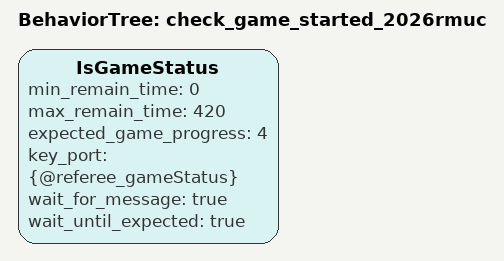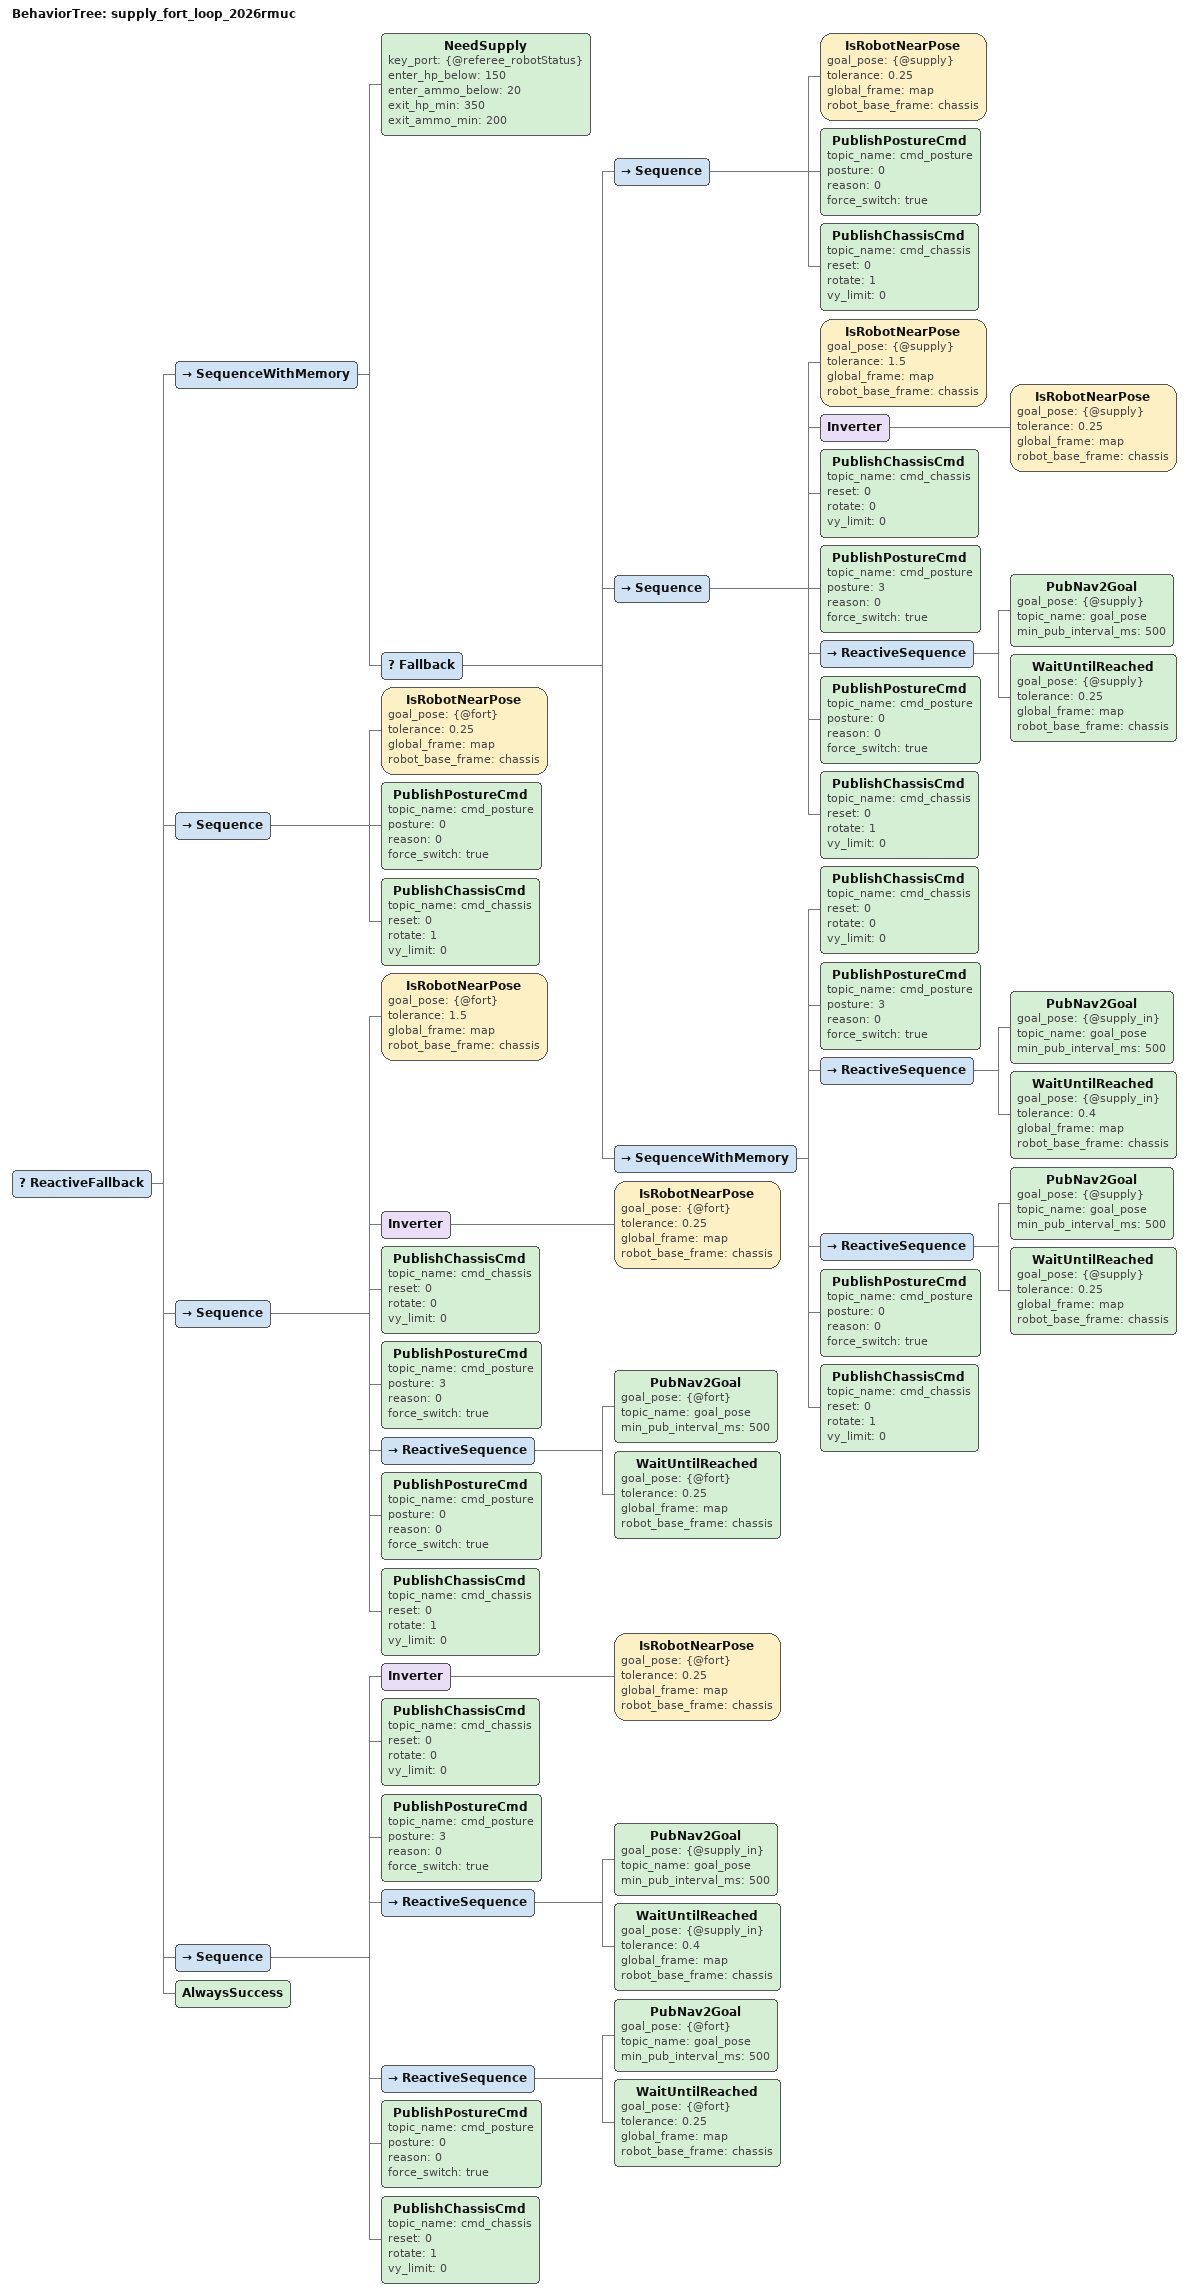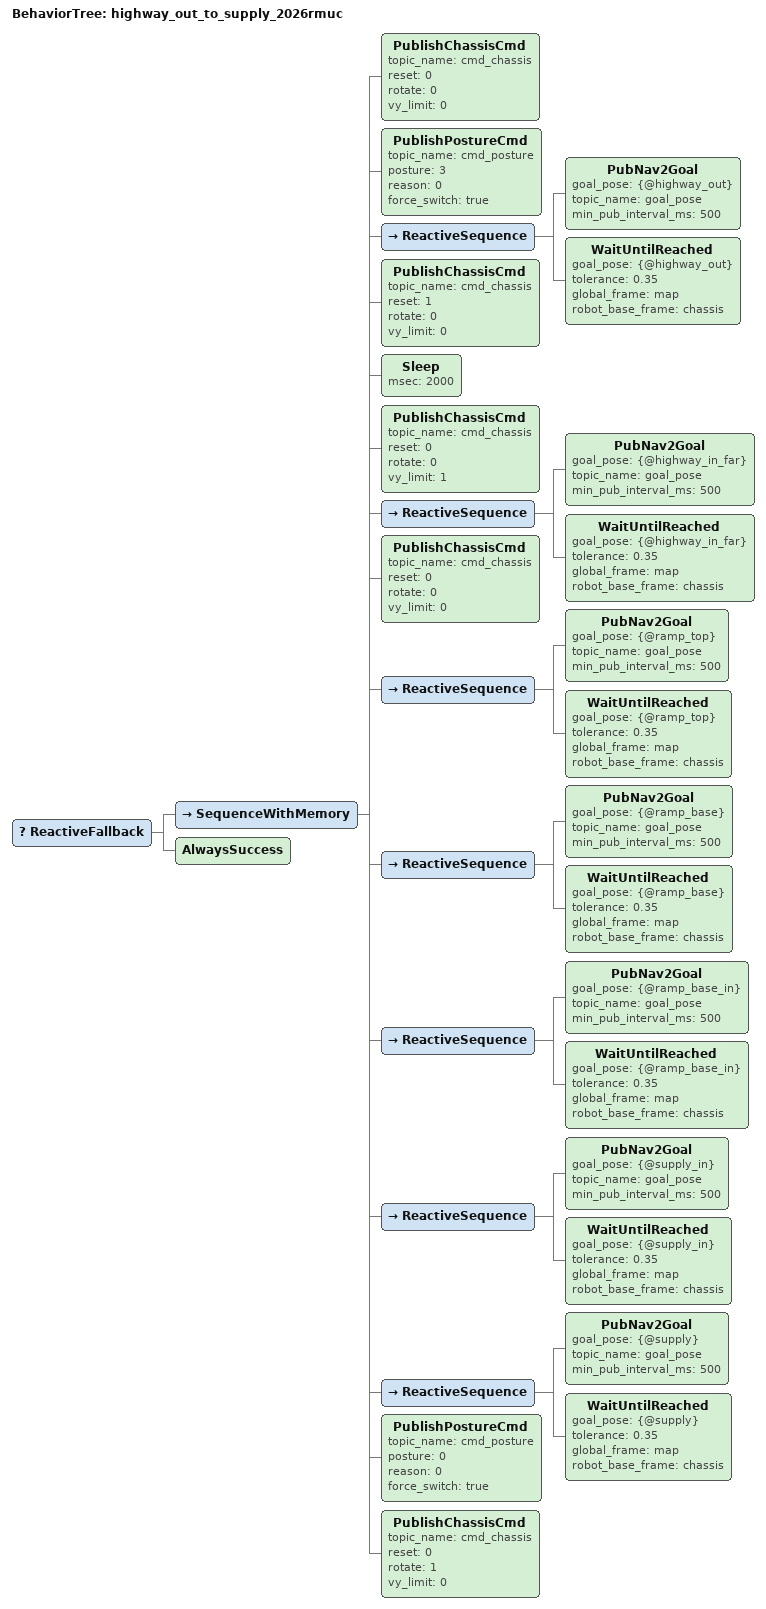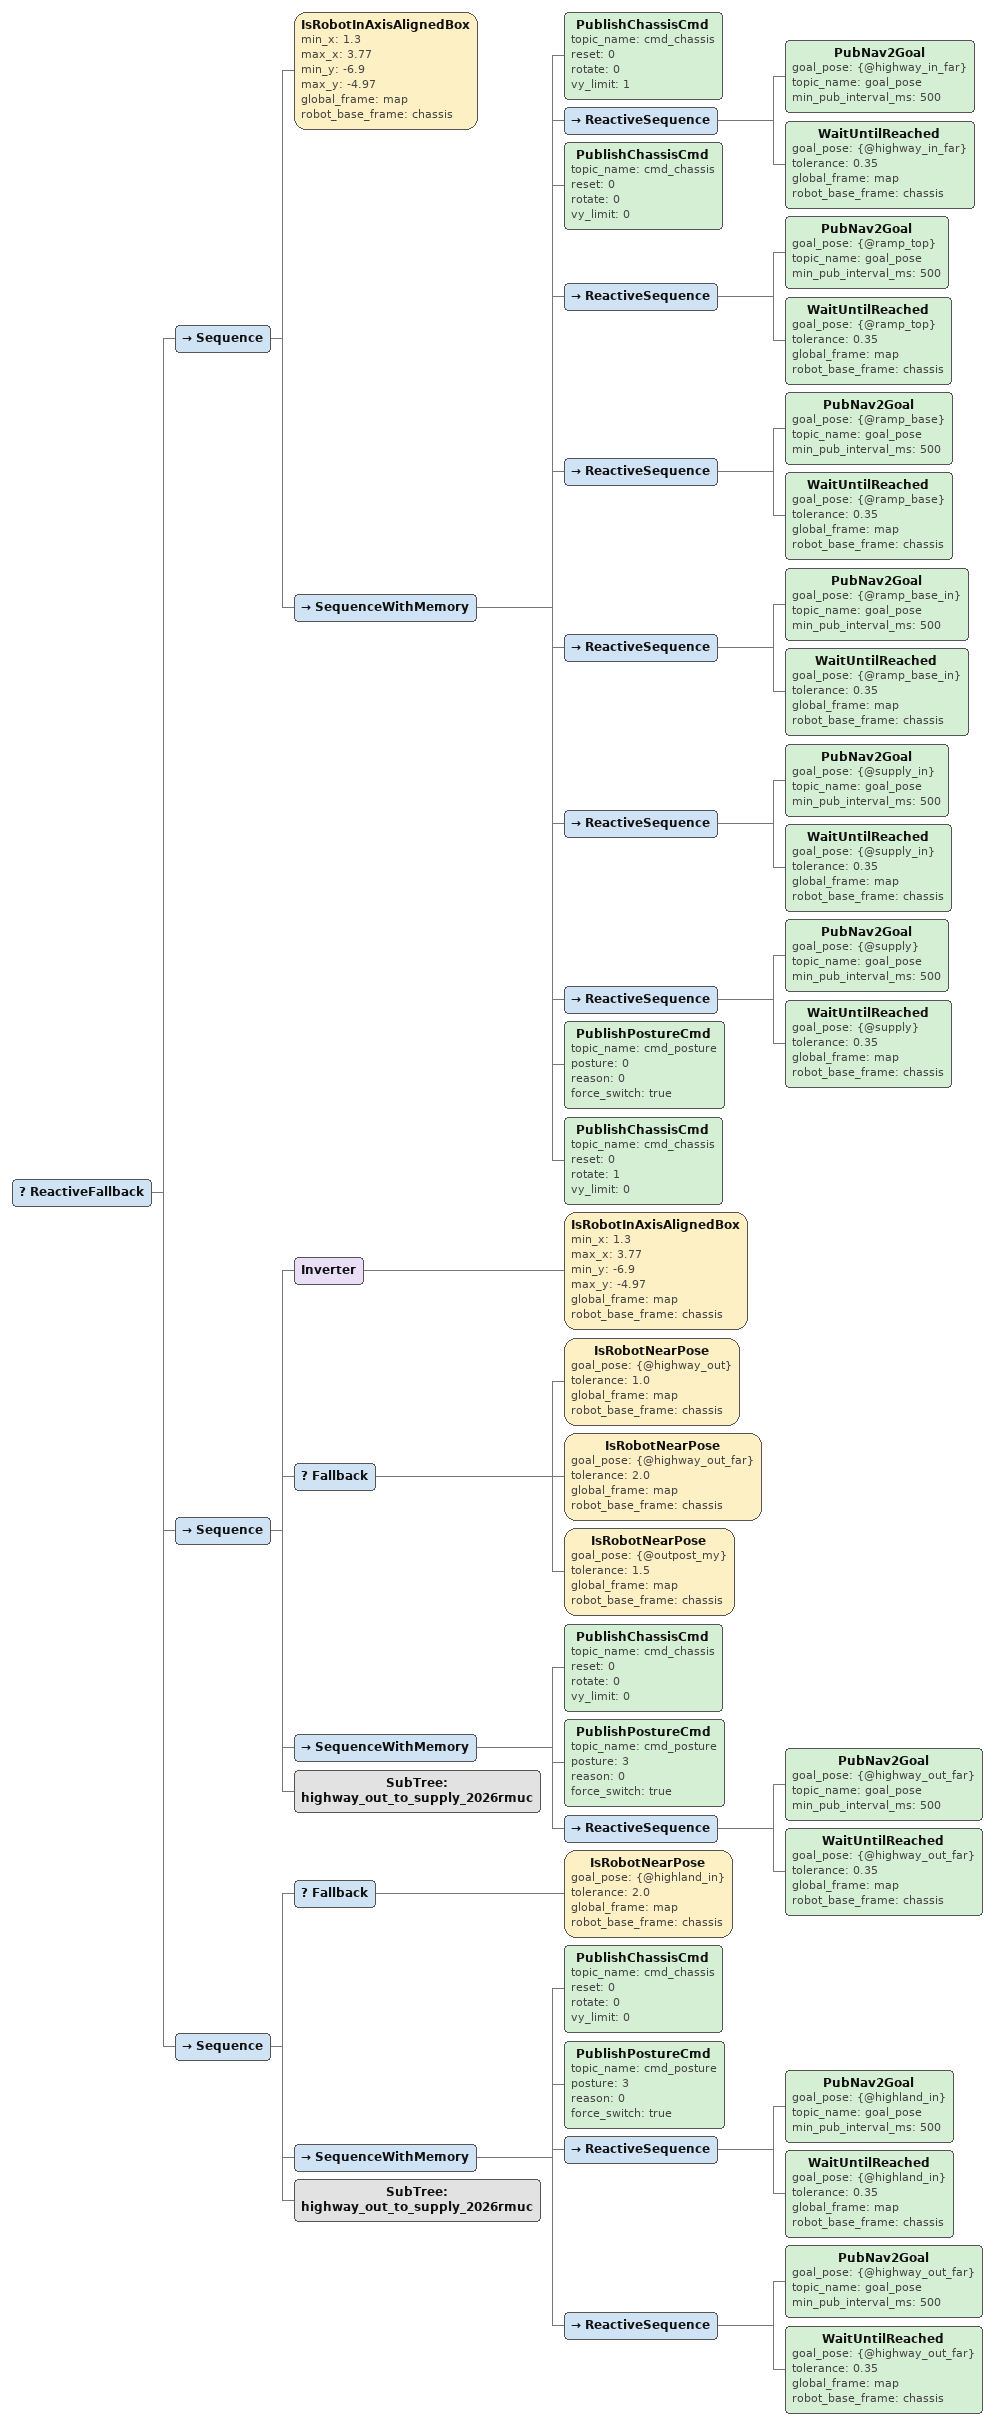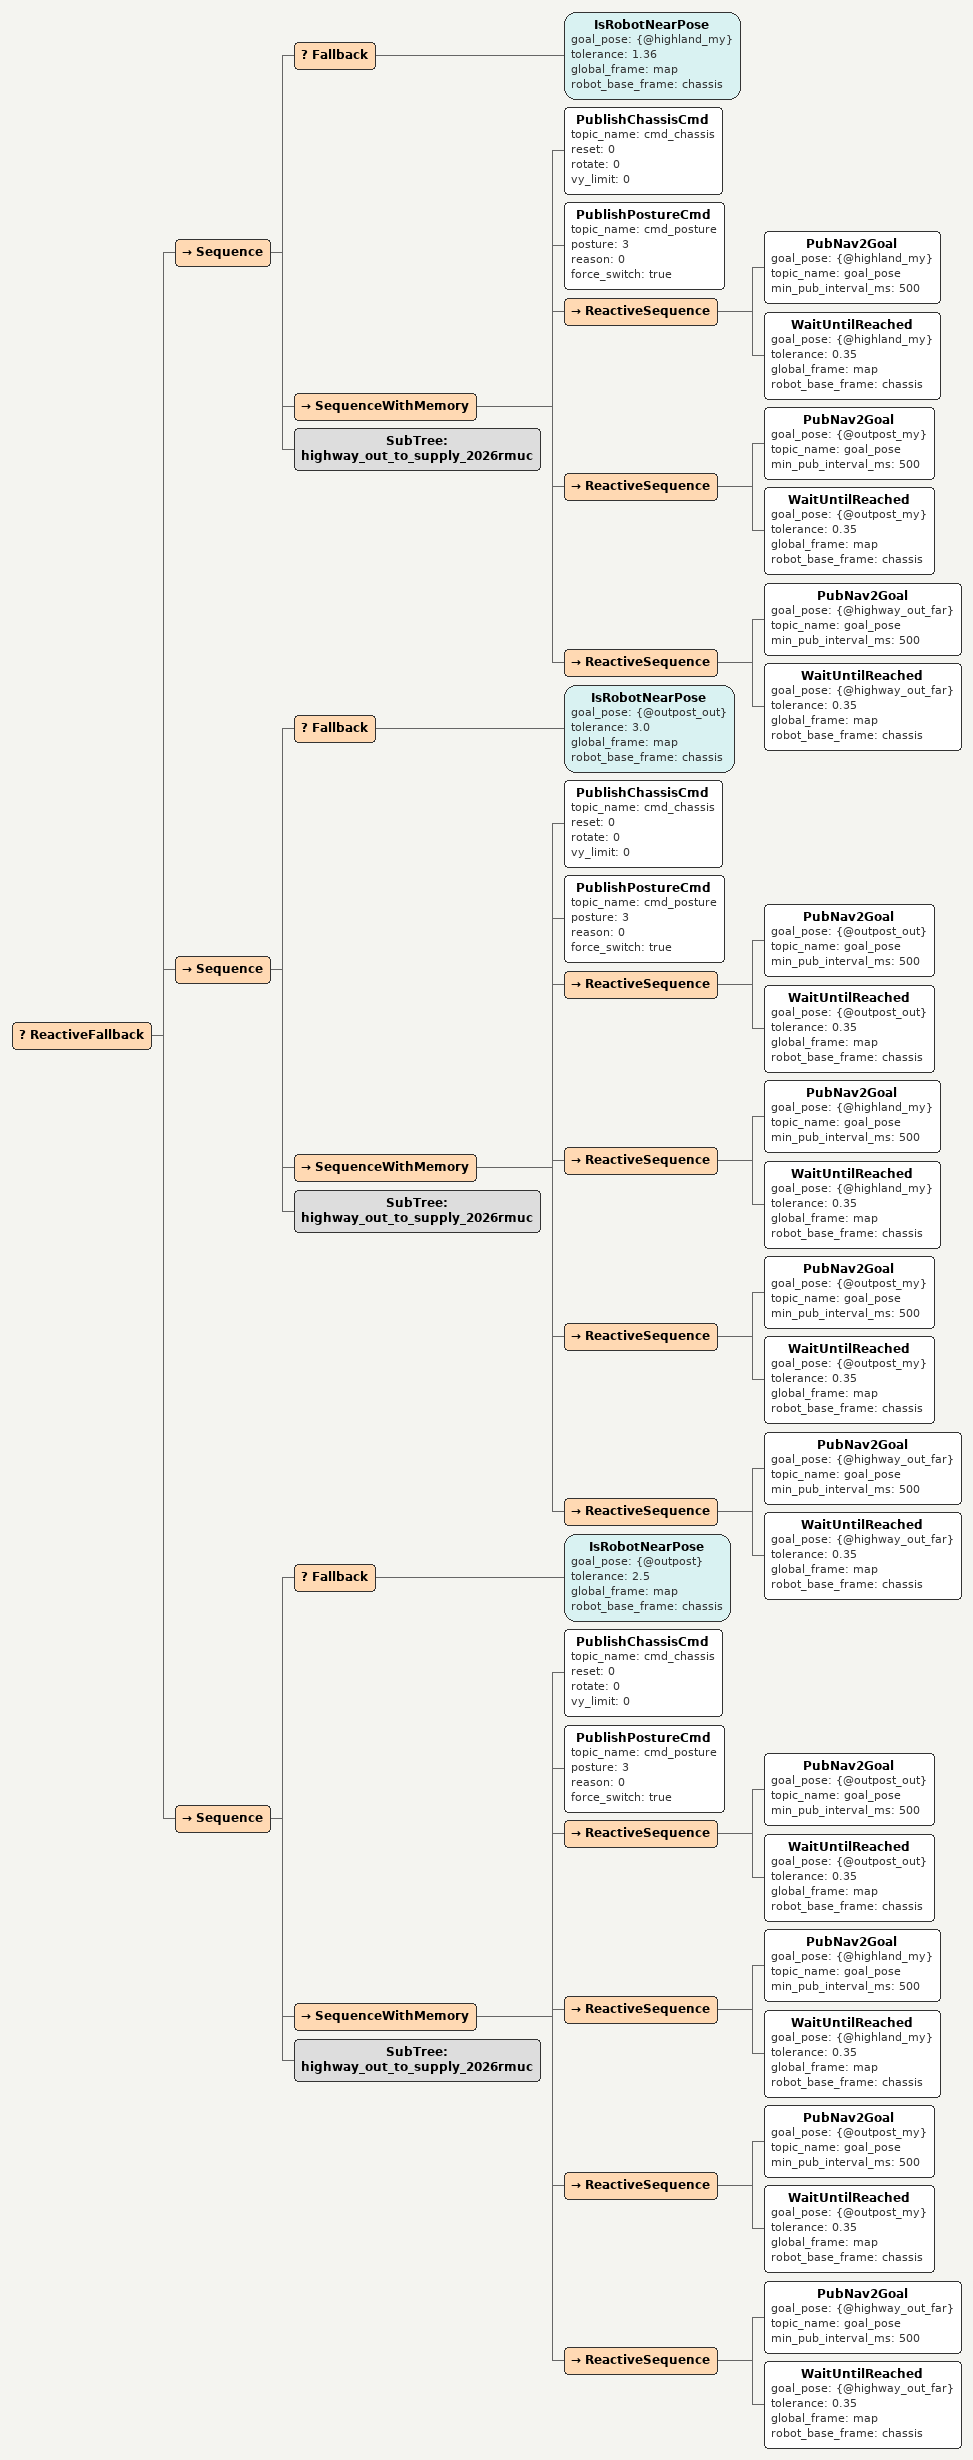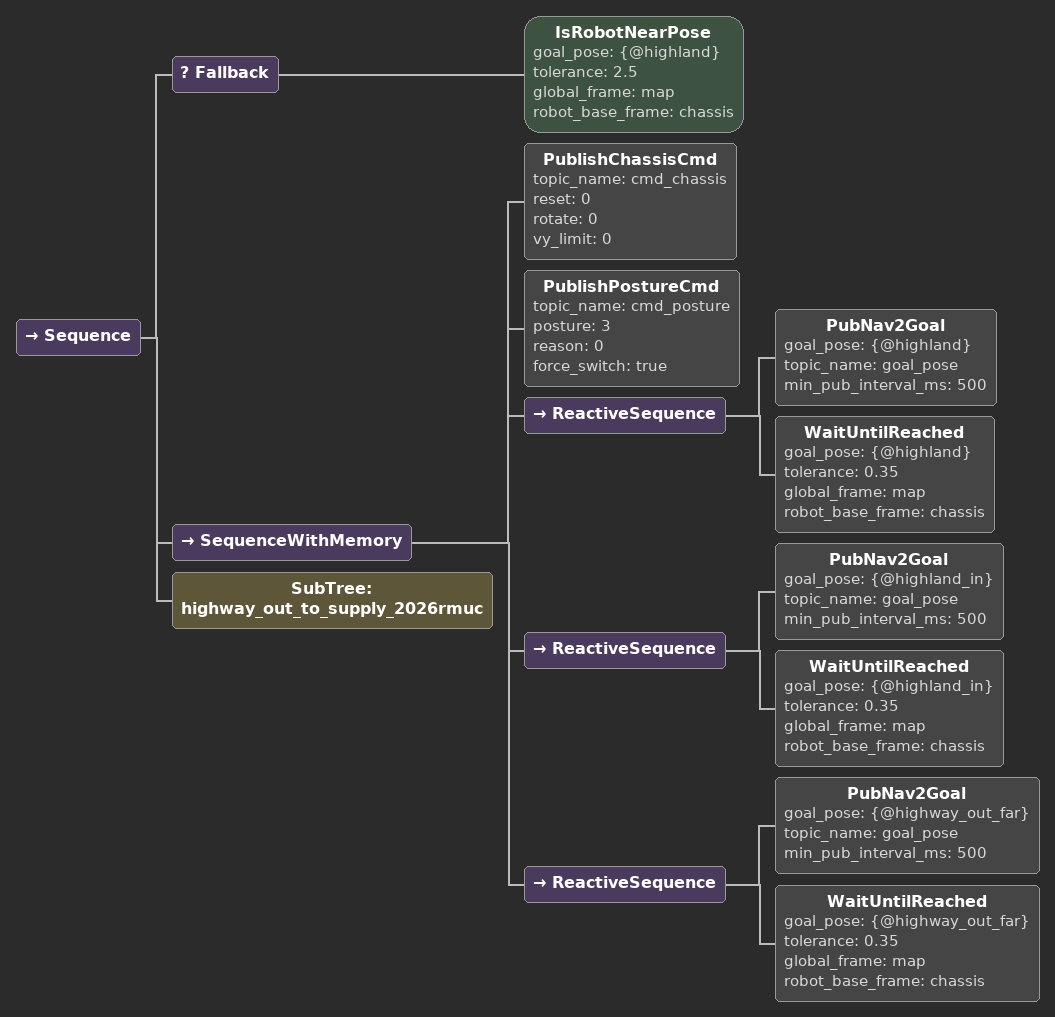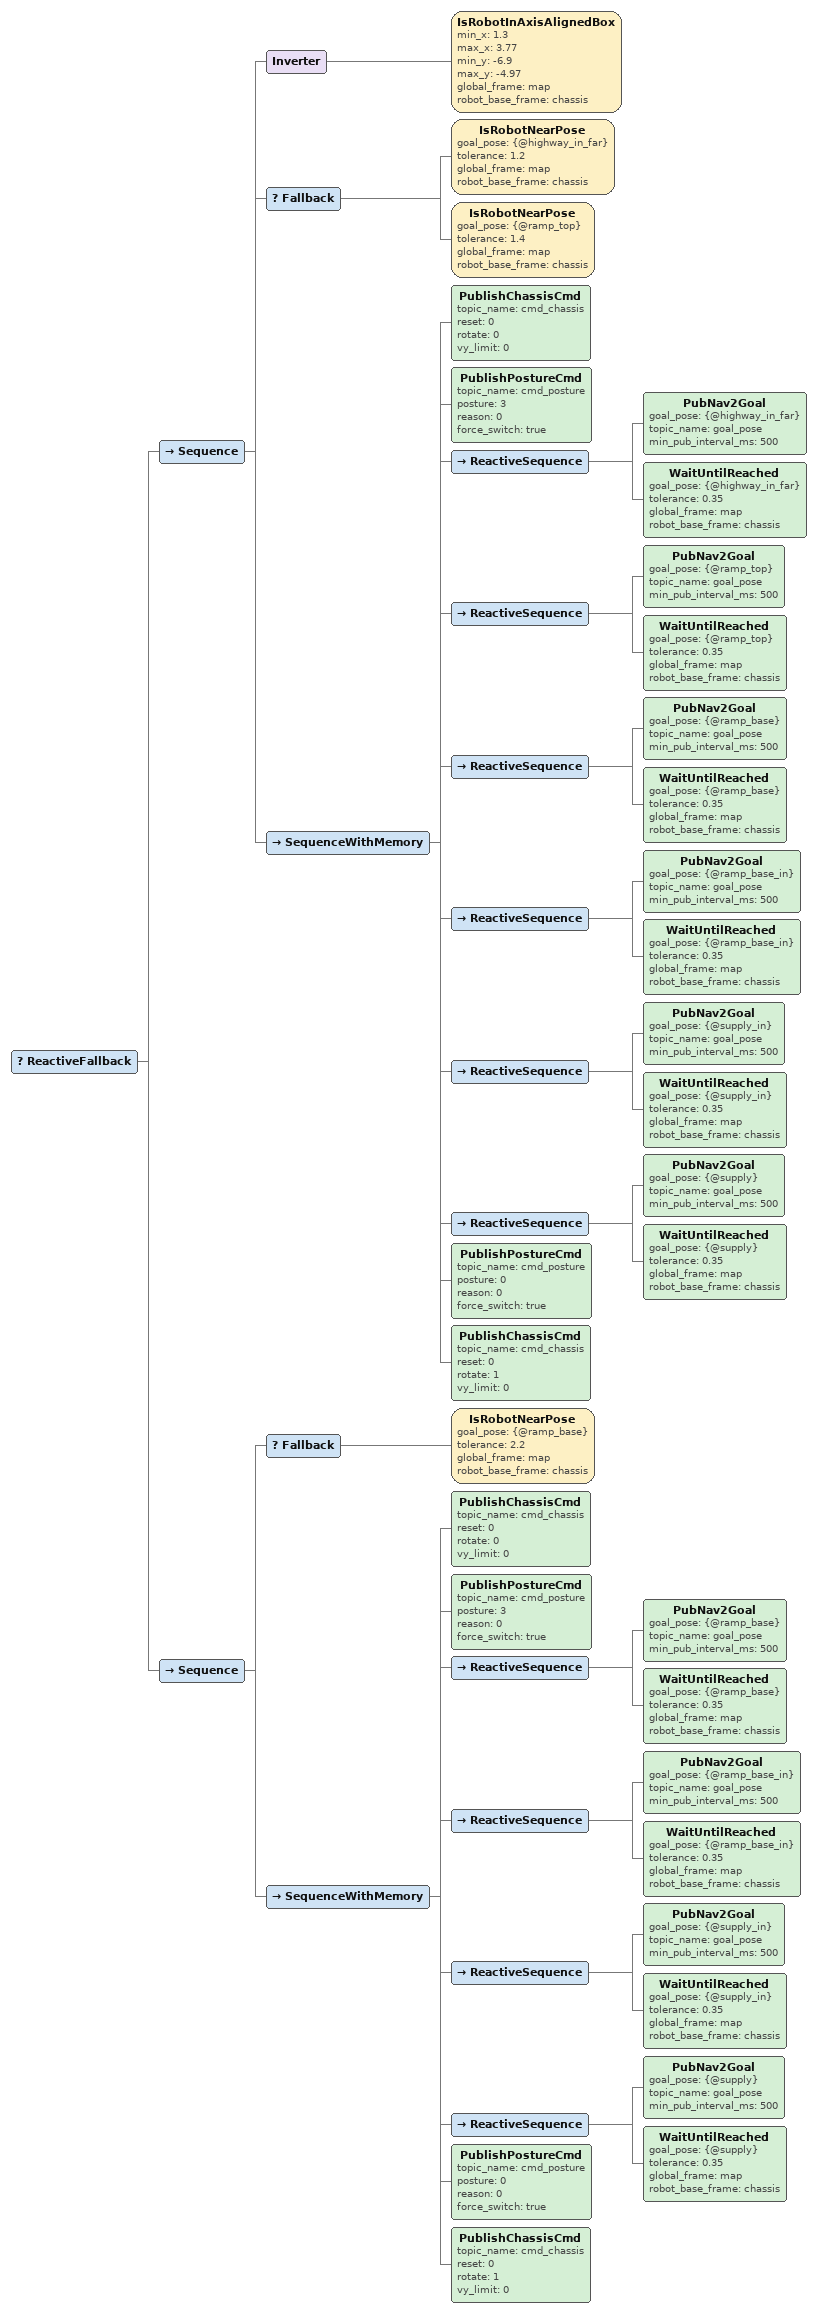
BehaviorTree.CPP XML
<BehaviorTree ID="check_game_started_2026rmuc">
	<IsGameStatus min_remain_time="0" max_remain_time="420" expected_game_progress="4" key_port="{@referee_gameStatus}" wait_for_message="true" wait_until_expected="true"/>
</BehaviorTree>

<BehaviorTree ID="supply_fort_loop_2026rmuc">
	<!-- 反应式选择，下一轮tick无论前面节点啥状态，都会从头tick,直到有一个成功 -->
	<ReactiveFallback>

		<!-- 低血低弹时持续占住回补分支，直到真的到补给区并补健康 -->
		<SequenceWithMemory>
			<NeedSupply key_port="{@referee_robotStatus}" enter_hp_below="150" enter_ammo_below="20" exit_hp_min="350" exit_ammo_min="200"/>
			<Fallback>
				<Sequence>
					<IsRobotNearPose goal_pose="{@supply}" tolerance="0.25" global_frame="map" robot_base_frame="chassis"/>
					<PublishPostureCmd topic_name="cmd_posture" posture="0" reason="0" force_switch="true"/>
					<PublishChassisCmd topic_name="cmd_chassis" reset="0" rotate="1" vy_limit="0"/>
				</Sequence>

				<!-- 已经进入补给区但被挤开时，直接重发补给区点 -->
				<Sequence>
					<IsRobotNearPose goal_pose="{@supply}" tolerance="1.5" global_frame="map" robot_base_frame="chassis"/>
					<Inverter>
						<IsRobotNearPose goal_pose="{@supply}" tolerance="0.25" global_frame="map" robot_base_frame="chassis"/>
					</Inverter>
					<PublishChassisCmd topic_name="cmd_chassis" reset="0" rotate="0" vy_limit="0"/>
					<PublishPostureCmd topic_name="cmd_posture" posture="3" reason="0" force_switch="true"/>
					<ReactiveSequence>
						<PubNav2Goal goal_pose="{@supply}" topic_name="goal_pose" min_pub_interval_ms="500"/>
						<WaitUntilReached goal_pose="{@supply}" tolerance="0.25" global_frame="map" robot_base_frame="chassis"/>
					</ReactiveSequence>
					<PublishPostureCmd topic_name="cmd_posture" posture="0" reason="0" force_switch="true"/>
					<PublishChassisCmd topic_name="cmd_chassis" reset="0" rotate="1" vy_limit="0"/>
				</Sequence>

				<!-- 不在以上位置，则执行堡垒-补给区入口-补给区 -->
				<SequenceWithMemory>
					<PublishChassisCmd topic_name="cmd_chassis" reset="0" rotate="0" vy_limit="0"/>
					<PublishPostureCmd topic_name="cmd_posture" posture="3" reason="0" force_switch="true"/>
					<ReactiveSequence>
						<PubNav2Goal goal_pose="{@supply_in}" topic_name="goal_pose" min_pub_interval_ms="500"/>
						<WaitUntilReached goal_pose="{@supply_in}" tolerance="0.4" global_frame="map" robot_base_frame="chassis"/>
					</ReactiveSequence>
					<ReactiveSequence>
						<PubNav2Goal goal_pose="{@supply}" topic_name="goal_pose" min_pub_interval_ms="500"/>
						<WaitUntilReached goal_pose="{@supply}" tolerance="0.25" global_frame="map" robot_base_frame="chassis"/>
					</ReactiveSequence>
					<PublishPostureCmd topic_name="cmd_posture" posture="0" reason="0" force_switch="true"/>
					<PublishChassisCmd topic_name="cmd_chassis" reset="0" rotate="1" vy_limit="0"/>
				</SequenceWithMemory>
			</Fallback>
		</SequenceWithMemory>

		<!-- 已经站上堡垒或仅有轻微扰动时，保持驻守，不要立刻触发重占振荡 -->
		<Sequence>
			<IsRobotNearPose goal_pose="{@fort}" tolerance="0.25" global_frame="map" robot_base_frame="chassis"/>
			<PublishPostureCmd topic_name="cmd_posture" posture="0" reason="0" force_switch="true"/>
			<PublishChassisCmd topic_name="cmd_chassis" reset="0" rotate="1" vy_limit="0"/>
		</Sequence>

		<!-- 已经进入堡垒作战区但被挤开时，直接重发堡垒点，不回退到补给区侧首点 -->
		<Sequence>
			<IsRobotNearPose goal_pose="{@fort}" tolerance="1.5" global_frame="map" robot_base_frame="chassis"/>
			<Inverter>
				<IsRobotNearPose goal_pose="{@fort}" tolerance="0.25" global_frame="map" robot_base_frame="chassis"/>
			</Inverter>
			<PublishChassisCmd topic_name="cmd_chassis" reset="0" rotate="0" vy_limit="0"/>
			<PublishPostureCmd topic_name="cmd_posture" posture="3" reason="0" force_switch="true"/>
			<ReactiveSequence>
				<PubNav2Goal goal_pose="{@fort}" topic_name="goal_pose" min_pub_interval_ms="500"/>
				<WaitUntilReached goal_pose="{@fort}" tolerance="0.25" global_frame="map" robot_base_frame="chassis"/>
			</ReactiveSequence>
			<PublishPostureCmd topic_name="cmd_posture" posture="0" reason="0" force_switch="true"/>
			<PublishChassisCmd topic_name="cmd_chassis" reset="0" rotate="1" vy_limit="0"/>
		</Sequence>

		<!-- 补给区去堡垒逐点序列（高血高弹出发），每次都先重发补给区入口，避免回血后跳过首点 -->
		<Sequence>
			<Inverter>
				<IsRobotNearPose goal_pose="{@fort}" tolerance="0.25" global_frame="map" robot_base_frame="chassis"/>
			</Inverter>
			<PublishChassisCmd topic_name="cmd_chassis" reset="0" rotate="0" vy_limit="0"/>
			<PublishPostureCmd topic_name="cmd_posture" posture="3" reason="0" force_switch="true"/>
			<ReactiveSequence>
				<PubNav2Goal goal_pose="{@supply_in}" topic_name="goal_pose" min_pub_interval_ms="500"/>
				<WaitUntilReached goal_pose="{@supply_in}" tolerance="0.4" global_frame="map" robot_base_frame="chassis"/>
			</ReactiveSequence>
			<ReactiveSequence>
				<PubNav2Goal goal_pose="{@fort}" topic_name="goal_pose" min_pub_interval_ms="500"/>
				<WaitUntilReached goal_pose="{@fort}" tolerance="0.25" global_frame="map" robot_base_frame="chassis"/>
			</ReactiveSequence>
			<PublishPostureCmd topic_name="cmd_posture" posture="0" reason="0" force_switch="true"/>
			<PublishChassisCmd topic_name="cmd_chassis" reset="0" rotate="1" vy_limit="0"/>
		</Sequence>

		<!-- 保底选择成功，导致无限循环 -->
		<AlwaysSuccess/>
	</ReactiveFallback>
</BehaviorTree>

<BehaviorTree ID="highway_out_to_supply_2026rmuc">
	<!-- 反应式选择，下一轮tick无论前面节点啥状态，都会从头tick,直到有一个成功 -->
	<ReactiveFallback>
		<SequenceWithMemory>
			<!-- 导航前先关小陀螺发布移动姿态（3） -->
			<PublishChassisCmd topic_name="cmd_chassis" reset="0" rotate="0" vy_limit="0"/>
			<PublishPostureCmd topic_name="cmd_posture" posture="3" reason="0" force_switch="true"/>
			<ReactiveSequence>
				<PubNav2Goal goal_pose="{@highway_out}" topic_name="goal_pose" min_pub_interval_ms="500"/>
				<WaitUntilReached goal_pose="{@highway_out}" tolerance="0.35" global_frame="map" robot_base_frame="chassis"/>
			</ReactiveSequence>
			<!-- 公路出口-公路入口侧远处，先底盘复位2秒，再限制vy速度，出去后恢复速度 -->
			<PublishChassisCmd topic_name="cmd_chassis" reset="1" rotate="0" vy_limit="0"/>
			<Sleep msec="2000"/>
			<PublishChassisCmd topic_name="cmd_chassis" reset="0" rotate="0" vy_limit="1"/>
			<ReactiveSequence>
				<PubNav2Goal goal_pose="{@highway_in_far}" topic_name="goal_pose" min_pub_interval_ms="500"/>
				<WaitUntilReached goal_pose="{@highway_in_far}" tolerance="0.35" global_frame="map" robot_base_frame="chassis"/>
			</ReactiveSequence>
			<PublishChassisCmd topic_name="cmd_chassis" reset="0" rotate="0" vy_limit="0"/>
			<!-- 公路入口侧远处-斜坡坡顶-斜坡坡底-斜坡坡底入口-补给区入口-补给区 -->
			<ReactiveSequence>
				<PubNav2Goal goal_pose="{@ramp_top}" topic_name="goal_pose" min_pub_interval_ms="500"/>
				<WaitUntilReached goal_pose="{@ramp_top}" tolerance="0.35" global_frame="map" robot_base_frame="chassis"/>
			</ReactiveSequence>
			<ReactiveSequence>
				<PubNav2Goal goal_pose="{@ramp_base}" topic_name="goal_pose" min_pub_interval_ms="500"/>
				<WaitUntilReached goal_pose="{@ramp_base}" tolerance="0.35" global_frame="map" robot_base_frame="chassis"/>
			</ReactiveSequence>
			<ReactiveSequence>
				<PubNav2Goal goal_pose="{@ramp_base_in}" topic_name="goal_pose" min_pub_interval_ms="500"/>
				<WaitUntilReached goal_pose="{@ramp_base_in}" tolerance="0.35" global_frame="map" robot_base_frame="chassis"/>
			</ReactiveSequence>
			<ReactiveSequence>
				<PubNav2Goal goal_pose="{@supply_in}" topic_name="goal_pose" min_pub_interval_ms="500"/>
				<WaitUntilReached goal_pose="{@supply_in}" tolerance="0.35" global_frame="map" robot_base_frame="chassis"/>
			</ReactiveSequence>
			<ReactiveSequence>
				<PubNav2Goal goal_pose="{@supply}" topic_name="goal_pose" min_pub_interval_ms="500"/>
				<WaitUntilReached goal_pose="{@supply}" tolerance="0.35" global_frame="map" robot_base_frame="chassis"/>
			</ReactiveSequence>
			<PublishPostureCmd topic_name="cmd_posture" posture="0" reason="0" force_switch="true"/>
			<PublishChassisCmd topic_name="cmd_chassis" reset="0" rotate="1" vy_limit="0"/>
		</SequenceWithMemory>
		<!-- 保底选择成功，导致无限循环 -->
		<AlwaysSuccess/>
	</ReactiveFallback>
</BehaviorTree>

<ReactiveFallback>
	<!-- 位于公路区间内时，不复位，只限制vy通过公路 -->
	<Sequence>
		<IsRobotInAxisAlignedBox min_x="1.3" max_x="3.77" min_y="-6.9" max_y="-4.97" global_frame="map" robot_base_frame="chassis"/>
		<SequenceWithMemory>
			<PublishChassisCmd topic_name="cmd_chassis" reset="0" rotate="0" vy_limit="1"/>
			<ReactiveSequence>
				<PubNav2Goal goal_pose="{@highway_in_far}" topic_name="goal_pose" min_pub_interval_ms="500"/>
				<WaitUntilReached goal_pose="{@highway_in_far}" tolerance="0.35" global_frame="map" robot_base_frame="chassis"/>
			</ReactiveSequence>
			<PublishChassisCmd topic_name="cmd_chassis" reset="0" rotate="0" vy_limit="0"/>
			<ReactiveSequence>
				<PubNav2Goal goal_pose="{@ramp_top}" topic_name="goal_pose" min_pub_interval_ms="500"/>
				<WaitUntilReached goal_pose="{@ramp_top}" tolerance="0.35" global_frame="map" robot_base_frame="chassis"/>
			</ReactiveSequence>
			<ReactiveSequence>
				<PubNav2Goal goal_pose="{@ramp_base}" topic_name="goal_pose" min_pub_interval_ms="500"/>
				<WaitUntilReached goal_pose="{@ramp_base}" tolerance="0.35" global_frame="map" robot_base_frame="chassis"/>
			</ReactiveSequence>
			<ReactiveSequence>
				<PubNav2Goal goal_pose="{@ramp_base_in}" topic_name="goal_pose" min_pub_interval_ms="500"/>
				<WaitUntilReached goal_pose="{@ramp_base_in}" tolerance="0.35" global_frame="map" robot_base_frame="chassis"/>
			</ReactiveSequence>
			<ReactiveSequence>
				<PubNav2Goal goal_pose="{@supply_in}" topic_name="goal_pose" min_pub_interval_ms="500"/>
				<WaitUntilReached goal_pose="{@supply_in}" tolerance="0.35" global_frame="map" robot_base_frame="chassis"/>
			</ReactiveSequence>
			<ReactiveSequence>
				<PubNav2Goal goal_pose="{@supply}" topic_name="goal_pose" min_pub_interval_ms="500"/>
				<WaitUntilReached goal_pose="{@supply}" tolerance="0.35" global_frame="map" robot_base_frame="chassis"/>
			</ReactiveSequence>
			<PublishPostureCmd topic_name="cmd_posture" posture="0" reason="0" force_switch="true"/>
			<PublishChassisCmd topic_name="cmd_chassis" reset="0" rotate="1" vy_limit="0"/>
		</SequenceWithMemory>
	</Sequence>

	<!-- 不位于公路中间，位于公路出口/公路出口远处/我方前哨；公路出口远处-公路回补给区-->
	<Sequence>
		<Inverter>
			<IsRobotInAxisAlignedBox min_x="1.3" max_x="3.77" min_y="-6.9" max_y="-4.97" global_frame="map" robot_base_frame="chassis"/>
		</Inverter>
		<Fallback>
			<IsRobotNearPose goal_pose="{@highway_out}" tolerance="1.0" global_frame="map" robot_base_frame="chassis"/>
			<IsRobotNearPose goal_pose="{@highway_out_far}" tolerance="2.0" global_frame="map" robot_base_frame="chassis"/>
			<IsRobotNearPose goal_pose="{@outpost_my}" tolerance="1.5" global_frame="map" robot_base_frame="chassis"/>
		</Fallback>
		<SequenceWithMemory>
			<PublishChassisCmd topic_name="cmd_chassis" reset="0" rotate="0" vy_limit="0"/>
			<PublishPostureCmd topic_name="cmd_posture" posture="3" reason="0" force_switch="true"/>
			<ReactiveSequence>
				<PubNav2Goal goal_pose="{@highway_out_far}" topic_name="goal_pose" min_pub_interval_ms="500"/>
				<WaitUntilReached goal_pose="{@highway_out_far}" tolerance="0.35" global_frame="map" robot_base_frame="chassis"/>
			</ReactiveSequence>
		</SequenceWithMemory>
		<SubTree ID="highway_out_to_supply_2026rmuc"/>
	</Sequence>

	<!-- 位于高地入口附近；高地入口-公路出口远处-公路回补给区-->
	<Sequence>
		<Fallback>
			<IsRobotNearPose goal_pose="{@highland_in}" tolerance="2.0" global_frame="map" robot_base_frame="chassis"/>
		</Fallback>
		<SequenceWithMemory>
			<PublishChassisCmd topic_name="cmd_chassis" reset="0" rotate="0" vy_limit="0"/>
			<PublishPostureCmd topic_name="cmd_posture" posture="3" reason="0" force_switch="true"/>
			<ReactiveSequence>
				<PubNav2Goal goal_pose="{@highland_in}" topic_name="goal_pose" min_pub_interval_ms="500"/>
				<WaitUntilReached goal_pose="{@highland_in}" tolerance="0.35" global_frame="map" robot_base_frame="chassis"/>
			</ReactiveSequence>
			<ReactiveSequence>
				<PubNav2Goal goal_pose="{@highway_out_far}" topic_name="goal_pose" min_pub_interval_ms="500"/>
				<WaitUntilReached goal_pose="{@highway_out_far}" tolerance="0.35" global_frame="map" robot_base_frame="chassis"/>
			</ReactiveSequence>
		</SequenceWithMemory>
		<SubTree ID="highway_out_to_supply_2026rmuc"/>
	</Sequence>
</ReactiveFallback>

<ReactiveFallback>
	<!-- 位于我方高地附近；我方高地-我方前哨-公路出口远处-公路回补给区 -->
	<Sequence>
		<Fallback>
			<IsRobotNearPose goal_pose="{@highland_my}" tolerance="1.36" global_frame="map" robot_base_frame="chassis"/>
		</Fallback>
		<SequenceWithMemory>
			<PublishChassisCmd topic_name="cmd_chassis" reset="0" rotate="0" vy_limit="0"/>
			<PublishPostureCmd topic_name="cmd_posture" posture="3" reason="0" force_switch="true"/>
			<ReactiveSequence>
				<PubNav2Goal goal_pose="{@highland_my}" topic_name="goal_pose" min_pub_interval_ms="500"/>
				<WaitUntilReached goal_pose="{@highland_my}" tolerance="0.35" global_frame="map" robot_base_frame="chassis"/>
			</ReactiveSequence>
			<ReactiveSequence>
				<PubNav2Goal goal_pose="{@outpost_my}" topic_name="goal_pose" min_pub_interval_ms="500"/>
				<WaitUntilReached goal_pose="{@outpost_my}" tolerance="0.35" global_frame="map" robot_base_frame="chassis"/>
			</ReactiveSequence>
			<ReactiveSequence>
				<PubNav2Goal goal_pose="{@highway_out_far}" topic_name="goal_pose" min_pub_interval_ms="500"/>
				<WaitUntilReached goal_pose="{@highway_out_far}" tolerance="0.35" global_frame="map" robot_base_frame="chassis"/>
			</ReactiveSequence>
		</SequenceWithMemory>
		<SubTree ID="highway_out_to_supply_2026rmuc"/>
	</Sequence>

	<!-- 位于前哨出口附近；前哨出口-我方高地-我方前哨-公路出口远处-公路回补给区 -->
	<Sequence>
		<Fallback>
			<IsRobotNearPose goal_pose="{@outpost_out}" tolerance="3.0" global_frame="map" robot_base_frame="chassis"/>
		</Fallback>
		<SequenceWithMemory>
			<PublishChassisCmd topic_name="cmd_chassis" reset="0" rotate="0" vy_limit="0"/>
			<PublishPostureCmd topic_name="cmd_posture" posture="3" reason="0" force_switch="true"/>
			<ReactiveSequence>
				<PubNav2Goal goal_pose="{@outpost_out}" topic_name="goal_pose" min_pub_interval_ms="500"/>
				<WaitUntilReached goal_pose="{@outpost_out}" tolerance="0.35" global_frame="map" robot_base_frame="chassis"/>
			</ReactiveSequence>
			<ReactiveSequence>
				<PubNav2Goal goal_pose="{@highland_my}" topic_name="goal_pose" min_pub_interval_ms="500"/>
				<WaitUntilReached goal_pose="{@highland_my}" tolerance="0.35" global_frame="map" robot_base_frame="chassis"/>
			</ReactiveSequence>
			<ReactiveSequence>
				<PubNav2Goal goal_pose="{@outpost_my}" topic_name="goal_pose" min_pub_interval_ms="500"/>
				<WaitUntilReached goal_pose="{@outpost_my}" tolerance="0.35" global_frame="map" robot_base_frame="chassis"/>
			</ReactiveSequence>
			<ReactiveSequence>
				<PubNav2Goal goal_pose="{@highway_out_far}" topic_name="goal_pose" min_pub_interval_ms="500"/>
				<WaitUntilReached goal_pose="{@highway_out_far}" tolerance="0.35" global_frame="map" robot_base_frame="chassis"/>
			</ReactiveSequence>
		</SequenceWithMemory>
		<SubTree ID="highway_out_to_supply_2026rmuc"/>
	</Sequence>

	<!-- 位于前哨附近；前哨-前哨出口-我方高地-我方前哨-公路出口远处-公路回补给区 -->
	<Sequence>
		<Fallback>
			<IsRobotNearPose goal_pose="{@outpost}" tolerance="2.5" global_frame="map" robot_base_frame="chassis"/>
		</Fallback>
		<SequenceWithMemory>
			<PublishChassisCmd topic_name="cmd_chassis" reset="0" rotate="0" vy_limit="0"/>
			<PublishPostureCmd topic_name="cmd_posture" posture="3" reason="0" force_switch="true"/>
			<ReactiveSequence>
				<PubNav2Goal goal_pose="{@outpost_out}" topic_name="goal_pose" min_pub_interval_ms="500"/>
				<WaitUntilReached goal_pose="{@outpost_out}" tolerance="0.35" global_frame="map" robot_base_frame="chassis"/>
			</ReactiveSequence>
			<ReactiveSequence>
				<PubNav2Goal goal_pose="{@highland_my}" topic_name="goal_pose" min_pub_interval_ms="500"/>
				<WaitUntilReached goal_pose="{@highland_my}" tolerance="0.35" global_frame="map" robot_base_frame="chassis"/>
			</ReactiveSequence>
			<ReactiveSequence>
				<PubNav2Goal goal_pose="{@outpost_my}" topic_name="goal_pose" min_pub_interval_ms="500"/>
				<WaitUntilReached goal_pose="{@outpost_my}" tolerance="0.35" global_frame="map" robot_base_frame="chassis"/>
			</ReactiveSequence>
			<ReactiveSequence>
				<PubNav2Goal goal_pose="{@highway_out_far}" topic_name="goal_pose" min_pub_interval_ms="500"/>
				<WaitUntilReached goal_pose="{@highway_out_far}" tolerance="0.35" global_frame="map" robot_base_frame="chassis"/>
			</ReactiveSequence>
		</SequenceWithMemory>
		<SubTree ID="highway_out_to_supply_2026rmuc"/>
	</Sequence>
</ReactiveFallback>

<Sequence>
	<Fallback>
		<IsRobotNearPose goal_pose="{@highland}" tolerance="2.5" global_frame="map" robot_base_frame="chassis"/>
	</Fallback>
	<SequenceWithMemory>
		<PublishChassisCmd topic_name="cmd_chassis" reset="0" rotate="0" vy_limit="0"/>
		<PublishPostureCmd topic_name="cmd_posture" posture="3" reason="0" force_switch="true"/>
		<ReactiveSequence>
			<PubNav2Goal goal_pose="{@highland}" topic_name="goal_pose" min_pub_interval_ms="500"/>
			<WaitUntilReached goal_pose="{@highland}" tolerance="0.35" global_frame="map" robot_base_frame="chassis"/>
		</ReactiveSequence>
		<ReactiveSequence>
			<PubNav2Goal goal_pose="{@highland_in}" topic_name="goal_pose" min_pub_interval_ms="500"/>
			<WaitUntilReached goal_pose="{@highland_in}" tolerance="0.35" global_frame="map" robot_base_frame="chassis"/>
		</ReactiveSequence>
		<ReactiveSequence>
			<PubNav2Goal goal_pose="{@highway_out_far}" topic_name="goal_pose" min_pub_interval_ms="500"/>
			<WaitUntilReached goal_pose="{@highway_out_far}" tolerance="0.35" global_frame="map" robot_base_frame="chassis"/>
		</ReactiveSequence>
	</SequenceWithMemory>
	<SubTree ID="highway_out_to_supply_2026rmuc"/>
</Sequence>

<ReactiveFallback>
	<!-- 位于公路入口远处或斜坡顶部附近，公路入口远处-补给区 -->
	<Sequence>
		<Inverter>
			<IsRobotInAxisAlignedBox min_x="1.3" max_x="3.77" min_y="-6.9" max_y="-4.97" global_frame="map" robot_base_frame="chassis"/>
		</Inverter>
		<Fallback>
			<IsRobotNearPose goal_pose="{@highway_in_far}" tolerance="1.2" global_frame="map" robot_base_frame="chassis"/>
			<IsRobotNearPose goal_pose="{@ramp_top}" tolerance="1.4" global_frame="map" robot_base_frame="chassis"/>
		</Fallback>
		<SequenceWithMemory>
			<PublishChassisCmd topic_name="cmd_chassis" reset="0" rotate="0" vy_limit="0"/>
			<PublishPostureCmd topic_name="cmd_posture" posture="3" reason="0" force_switch="true"/>
			<ReactiveSequence>
				<PubNav2Goal goal_pose="{@highway_in_far}" topic_name="goal_pose" min_pub_interval_ms="500"/>
				<WaitUntilReached goal_pose="{@highway_in_far}" tolerance="0.35" global_frame="map" robot_base_frame="chassis"/>
			</ReactiveSequence>
			<ReactiveSequence>
				<PubNav2Goal goal_pose="{@ramp_top}" topic_name="goal_pose" min_pub_interval_ms="500"/>
				<WaitUntilReached goal_pose="{@ramp_top}" tolerance="0.35" global_frame="map" robot_base_frame="chassis"/>
			</ReactiveSequence>
			<ReactiveSequence>
				<PubNav2Goal goal_pose="{@ramp_base}" topic_name="goal_pose" min_pub_interval_ms="500"/>
				<WaitUntilReached goal_pose="{@ramp_base}" tolerance="0.35" global_frame="map" robot_base_frame="chassis"/>
			</ReactiveSequence>
			<ReactiveSequence>
				<PubNav2Goal goal_pose="{@ramp_base_in}" topic_name="goal_pose" min_pub_interval_ms="500"/>
				<WaitUntilReached goal_pose="{@ramp_base_in}" tolerance="0.35" global_frame="map" robot_base_frame="chassis"/>
			</ReactiveSequence>
			<ReactiveSequence>
				<PubNav2Goal goal_pose="{@supply_in}" topic_name="goal_pose" min_pub_interval_ms="500"/>
				<WaitUntilReached goal_pose="{@supply_in}" tolerance="0.35" global_frame="map" robot_base_frame="chassis"/>
			</ReactiveSequence>
			<ReactiveSequence>
				<PubNav2Goal goal_pose="{@supply}" topic_name="goal_pose" min_pub_interval_ms="500"/>
				<WaitUntilReached goal_pose="{@supply}" tolerance="0.35" global_frame="map" robot_base_frame="chassis"/>
			</ReactiveSequence>
			<PublishPostureCmd topic_name="cmd_posture" posture="0" reason="0" force_switch="true"/>
			<PublishChassisCmd topic_name="cmd_chassis" reset="0" rotate="1" vy_limit="0"/>
		</SequenceWithMemory>
	</Sequence>

	<!-- 位于坡底附近，坡底-补给区 -->
	<Sequence>
		<Fallback>
			<IsRobotNearPose goal_pose="{@ramp_base}" tolerance="2.2" global_frame="map" robot_base_frame="chassis"/>
		</Fallback>
		<SequenceWithMemory>
			<PublishChassisCmd topic_name="cmd_chassis" reset="0" rotate="0" vy_limit="0"/>
			<PublishPostureCmd topic_name="cmd_posture" posture="3" reason="0" force_switch="true"/>
			<ReactiveSequence>
				<PubNav2Goal goal_pose="{@ramp_base}" topic_name="goal_pose" min_pub_interval_ms="500"/>
				<WaitUntilReached goal_pose="{@ramp_base}" tolerance="0.35" global_frame="map" robot_base_frame="chassis"/>
			</ReactiveSequence>
			<ReactiveSequence>
				<PubNav2Goal goal_pose="{@ramp_base_in}" topic_name="goal_pose" min_pub_interval_ms="500"/>
				<WaitUntilReached goal_pose="{@ramp_base_in}" tolerance="0.35" global_frame="map" robot_base_frame="chassis"/>
			</ReactiveSequence>
			<ReactiveSequence>
				<PubNav2Goal goal_pose="{@supply_in}" topic_name="goal_pose" min_pub_interval_ms="500"/>
				<WaitUntilReached goal_pose="{@supply_in}" tolerance="0.35" global_frame="map" robot_base_frame="chassis"/>
			</ReactiveSequence>
			<ReactiveSequence>
				<PubNav2Goal goal_pose="{@supply}" topic_name="goal_pose" min_pub_interval_ms="500"/>
				<WaitUntilReached goal_pose="{@supply}" tolerance="0.35" global_frame="map" robot_base_frame="chassis"/>
			</ReactiveSequence>
			<PublishPostureCmd topic_name="cmd_posture" posture="0" reason="0" force_switch="true"/>
			<PublishChassisCmd topic_name="cmd_chassis" reset="0" rotate="1" vy_limit="0"/>
		</SequenceWithMemory>
	</Sequence>
</ReactiveFallback>
